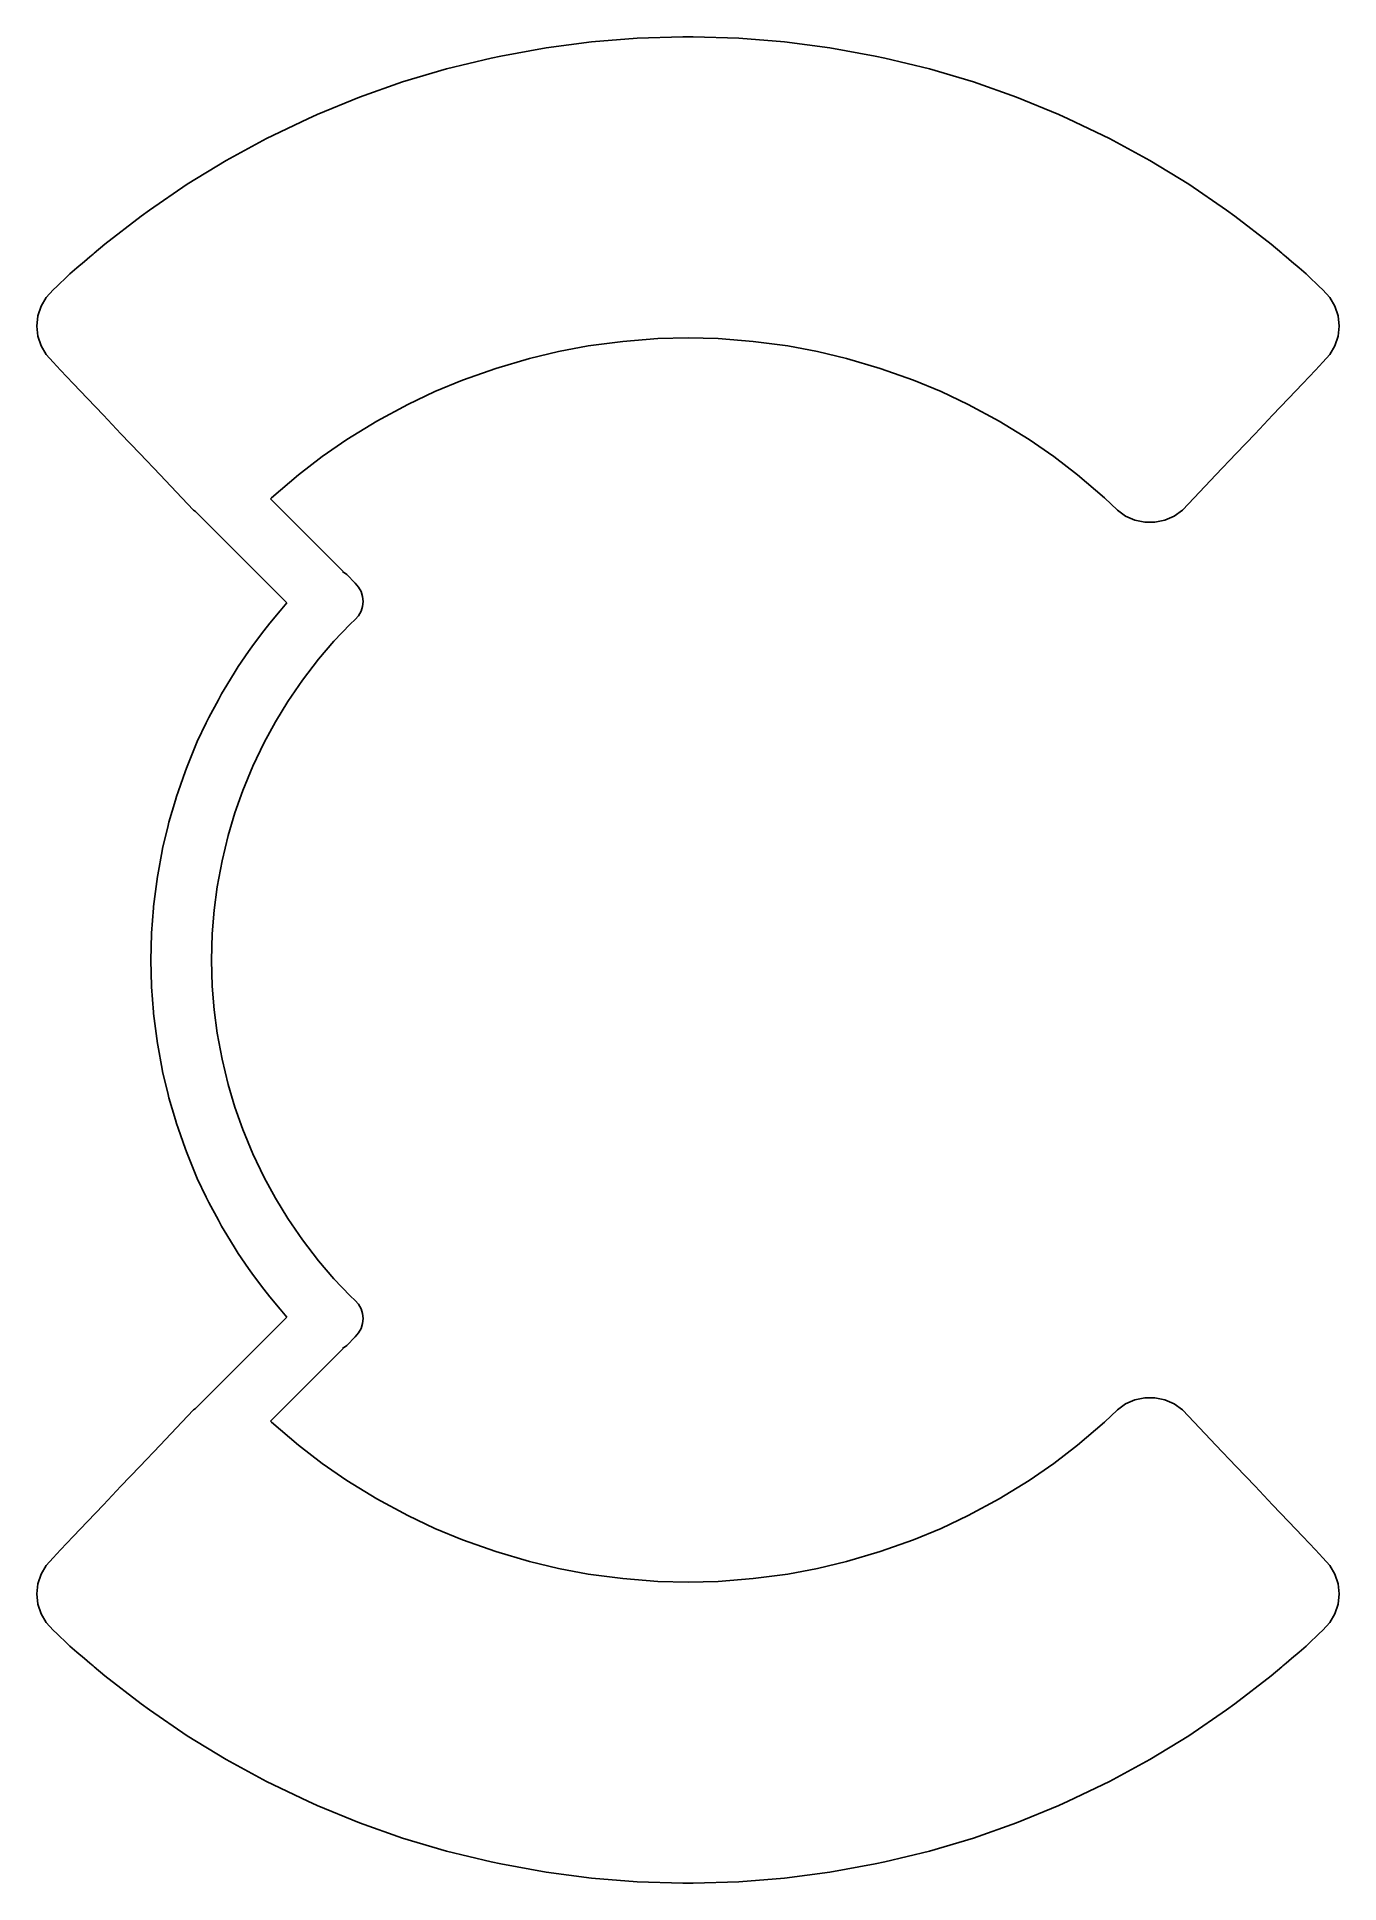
# Model space of a CAD drawing. Header units: metres. Extents: x -26.8 to 26.8, y -38 to 38.
import ezdxf

# ---------------------------------------------------------------- set-up
doc = ezdxf.new("R2010")
doc.units = ezdxf.units.M

msp = doc.modelspace()

# ---------------------------------------------------------------- linework, layer by layer
for p, q in [((-0.20906, 37.989), (-2.09315, 37.9397)), ((0.20906, 37.989), (-0.20906, 37.989)), ((2.09315, 37.9397), (0.20906, 37.989)), ((-5.8407, 37.5458), (-7.69388, 37.2024)), ((-3.97208, 37.7918), (-5.8407, 37.5458)), ((-2.09315, 37.9397), (-3.97208, 37.7918)), ((3.97208, 37.7918), (2.09315, 37.9397)), ((5.8407, 37.5458), (3.97208, 37.7918)), ((7.69388, 37.2024), (5.8407, 37.5458)), ((-9.93552, 36.6754), (-11.7426, 36.1401)), ((-8.10285, 37.1154), (-9.93552, 36.6754)), ((-7.69388, 37.2024), (-8.10285, 37.1154)), ((8.10285, 37.1154), (7.69388, 37.2024)), ((9.93552, 36.6754), (8.10285, 37.1154)), ((11.7426, 36.1401), (9.93552, 36.6754)), ((-11.7426, 36.1401), (-13.5193, 35.511)), ((13.5193, 35.511), (11.7426, 36.1401)), ((-13.5193, 35.511), (-15.2606, 34.7897)), ((15.2606, 34.7897), (13.5193, 35.511)), ((-15.6425, 34.6197), (-17.3437, 33.8083)), ((-15.2606, 34.7897), (-15.6425, 34.6197)), ((15.6425, 34.6197), (15.2606, 34.7897)), ((17.3437, 33.8083), (15.6425, 34.6197)), ((-17.3437, 33.8083), (-19, 32.909)), ((19, 32.909), (17.3437, 33.8083)), ((-19, 32.909), (-20.607, 31.9242)), ((20.607, 31.9242), (19, 32.909)), ((-20.607, 31.9242), (-22.1603, 30.8567)), ((22.1603, 30.8567), (20.607, 31.9242)), ((-22.4985, 30.6109), (-23.9938, 29.4635)), ((-22.1603, 30.8567), (-22.4985, 30.6109)), ((22.4985, 30.6109), (22.1603, 30.8567)), ((23.9938, 29.4635), (22.4985, 30.6109)), ((-24.6125, 28.9351), (-24.8334, 28.7465)), ((-24.4798, 29.0485), (-24.6125, 28.9351)), ((-24.4355, 29.0863), (-24.4798, 29.0485)), ((-23.9938, 29.4635), (-24.4355, 29.0863)), ((24.4355, 29.0863), (23.9938, 29.4635)), ((24.4798, 29.0485), (24.4355, 29.0863)), ((24.6125, 28.9351), (24.4798, 29.0485)), ((24.8334, 28.7465), (24.6125, 28.9351)), ((-25.5257, 28.1458), (-25.9581, 27.7354)), ((-25.427, 28.2395), (-25.5257, 28.1458)), ((-25.1417, 28.4832), (-25.427, 28.2395)), ((-24.8334, 28.7465), (-25.1417, 28.4832)), ((25.1417, 28.4832), (24.8334, 28.7465)), ((25.427, 28.2395), (25.1417, 28.4832)), ((25.5257, 28.1458), (25.427, 28.2395)), ((25.9581, 27.7354), (25.5257, 28.1458)), ((-26.1247, 27.5773), (-26.4045, 27.2666)), ((-25.9581, 27.7354), (-26.1247, 27.5773)), ((26.1247, 27.5773), (25.9581, 27.7354)), ((26.4045, 27.2666), (26.1247, 27.5773)), ((-26.6136, 26.9045), (-26.7428, 26.5069)), ((-26.4045, 27.2666), (-26.6136, 26.9045)), ((26.6136, 26.9045), (26.4045, 27.2666)), ((26.7428, 26.5069), (26.6136, 26.9045)), ((-26.7428, 26.5069), (-26.7865, 26.091)), ((-26.7865, 26.091), (-26.7428, 25.6752)), ((26.7865, 26.091), (26.7428, 26.5069)), ((26.7428, 25.6752), (26.7865, 26.091)), ((-26.7428, 25.6752), (-26.6136, 25.2776)), ((-26.6136, 25.2776), (-26.4045, 24.9155)), ((-5.32367, 25.0459), (-4.10853, 25.2712)), ((-4.10853, 25.2712), (-2.67593, 25.4598)), ((-2.67593, 25.4598), (-1.23542, 25.5731)), ((-1.23542, 25.5731), (0, 25.6055)), ((0, 25.6055), (1.23542, 25.5731)), ((1.23542, 25.5731), (2.67593, 25.4598)), ((2.67593, 25.4598), (4.10853, 25.2712)), ((4.10853, 25.2712), (5.32367, 25.0459)), ((26.4045, 24.9155), (26.6136, 25.2776)), ((26.6136, 25.2776), (26.7428, 25.6752)), ((-26.4045, 24.9155), (-26.1247, 24.6047)), ((-26.1247, 24.6047), (-25.8167, 24.2805)), ((-9.27292, 23.8647), (-7.91084, 24.347)), ((-7.91084, 24.347), (-6.52537, 24.7574)), ((-6.52537, 24.7574), (-5.32367, 25.0459)), ((5.32367, 25.0459), (6.52537, 24.7574)), ((6.52537, 24.7574), (7.91084, 24.347)), ((7.91084, 24.347), (9.27292, 23.8647)), ((25.8167, 24.2805), (26.1247, 24.6047)), ((26.1247, 24.6047), (26.4045, 24.9155)), ((-25.8167, 24.2805), (-25.2914, 23.7276)), ((-25.2914, 23.7276), (-24.7005, 23.1055)), ((-10.4147, 23.3918), (-9.27292, 23.8647)), ((9.27292, 23.8647), (10.4147, 23.3918)), ((24.7005, 23.1055), (25.2914, 23.7276)), ((25.2914, 23.7276), (25.8167, 24.2805)), ((-24.7005, 23.1055), (-24.0454, 22.416)), ((-12.8, 22.1702), (-11.5301, 22.8597)), ((-11.5301, 22.8597), (-10.4147, 23.3918)), ((10.4147, 23.3918), (11.5301, 22.8597)), ((11.5301, 22.8597), (12.8, 22.1702)), ((24.0454, 22.416), (24.7005, 23.1055)), ((-24.0454, 22.416), (-23.3282, 21.661)), ((-14.032, 21.4153), (-12.8, 22.1702)), ((12.8, 22.1702), (14.032, 21.4153)), ((23.3282, 21.661), (24.0454, 22.416)), ((-23.3282, 21.661), (-22.5507, 20.8426)), ((-15.0505, 20.7153), (-14.032, 21.4153)), ((14.032, 21.4153), (15.0505, 20.7153)), ((22.5507, 20.8426), (23.3282, 21.661)), ((-22.5507, 20.8426), (-21.715, 19.9629)), ((-16.031, 19.9629), (-15.0505, 20.7153)), ((15.0505, 20.7153), (16.031, 19.9629)), ((21.715, 19.9629), (22.5507, 20.8426)), ((-21.715, 19.9629), (-20.8235, 19.0245)), ((-17.1297, 19.0245), (-16.031, 19.9629)), ((16.031, 19.9629), (17.1297, 19.0245)), ((20.8235, 19.0245), (21.715, 19.9629)), ((-20.8235, 19.0245), (-20.3412, 18.5168)), ((-17.1768, 18.9799), (-17.1297, 19.0245)), ((17.1297, 19.0245), (17.6647, 18.5168)), ((20.3412, 18.5168), (20.8235, 19.0245)), ((-20.3412, 18.5168), (-20.2635, 18.4603)), ((-20.2635, 18.4603), (-16.4987, 14.6956)), ((-14.1952, 15.9983), (-17.1768, 18.9799)), ((17.6647, 18.5168), (18.003, 18.2711)), ((18.003, 18.2711), (18.3849, 18.101)), ((19.621, 18.101), (20.003, 18.2711)), ((20.003, 18.2711), (20.3412, 18.5168)), ((18.3849, 18.101), (18.7939, 18.0141)), ((18.7939, 18.0141), (19.212, 18.0141)), ((19.212, 18.0141), (19.621, 18.101)), ((-14.2113, 15.9822), (-14.1952, 15.9983)), ((-14.0432, 15.8601), (-14.2113, 15.9822)), ((-13.6946, 15.5019), (-14.0432, 15.8601)), ((-13.5547, 15.3465), (-13.6946, 15.5019)), ((-13.4502, 15.1655), (-13.5547, 15.3465)), ((-16.4987, 14.6956), (-16.7751, 14.3719)), ((-13.3856, 14.9666), (-13.4502, 15.1655)), ((-13.4502, 14.352), (-13.3856, 14.5508)), ((-13.3637, 14.7587), (-13.3856, 14.9666)), ((-13.3856, 14.5508), (-13.3637, 14.7587)), ((-17.2068, 13.8664), (-17.4482, 13.5518)), ((-16.7751, 14.3719), (-17.2068, 13.8664)), ((-14.5677, 13.1168), (-13.8973, 13.8233)), ((-13.8973, 13.8233), (-13.6946, 14.0156)), ((-13.6946, 14.0156), (-13.5547, 14.1709)), ((-13.5547, 14.1709), (-13.4502, 14.352)), ((-17.8793, 12.9901), (-18.0813, 12.6962)), ((-17.4482, 13.5518), (-17.8793, 12.9901)), ((-15.2002, 12.3762), (-14.5677, 13.1168)), ((-18.0813, 12.6962), (-18.505, 12.0797)), ((-15.8567, 11.5206), (-15.2002, 12.3762)), ((-18.6718, 11.8073), (-19.0822, 11.1378)), ((-18.505, 12.0797), (-18.6718, 11.8073)), ((-16.4676, 10.6318), (-15.8567, 11.5206)), ((-19.3224, 10.7067), (-19.7138, 9.98594)), ((-19.1867, 10.9567), (-19.3224, 10.7067)), ((-19.0822, 11.1378), (-19.1867, 10.9567)), ((-19.7138, 9.98594), (-19.8221, 9.75894)), ((-16.9765, 9.80137), (-16.4676, 10.6318)), ((-19.8221, 9.75894), (-20.1894, 8.98888)), ((-17.4412, 8.94547), (-16.9765, 9.80137)), ((-20.2736, 8.78551), (-20.6121, 7.9683)), ((-20.1894, 8.98888), (-20.2736, 8.78551)), ((-17.9055, 7.97204), (-17.4412, 8.94547)), ((-20.6755, 7.78912), (-20.9808, 6.92699)), ((-20.6121, 7.9683), (-20.6755, 7.78912)), ((-18.3182, 6.97564), (-17.9055, 7.97204)), ((-20.9808, 6.92699), (-21.0454, 6.72817)), ((-18.6433, 6.05759), (-18.3182, 6.97564)), ((-21.0912, 6.57366), (-21.3592, 5.66899)), ((-21.0454, 6.72817), (-21.0912, 6.57366)), ((-21.3903, 5.53958), (-21.6171, 4.59485)), ((-21.3592, 5.66899), (-21.3903, 5.53958)), ((-18.9199, 5.12376), (-18.6433, 6.05759)), ((-21.6171, 4.59485), (-21.6363, 4.49089)), ((-19.1717, 4.07507), (-18.9199, 5.12376)), ((-21.6363, 4.49089), (-21.8184, 3.50868)), ((-19.3682, 3.01464), (-19.1717, 4.07507)), ((-21.8287, 3.43046), (-21.9626, 2.41346)), ((-21.8184, 3.50868), (-21.8287, 3.43046)), ((-21.9626, 2.41346), (-21.9844, 2.20555)), ((-19.4954, 2.04905), (-19.3682, 3.01464)), ((-21.9885, 2.15329), (-22.0711, 1.10429)), ((-21.9844, 2.20555), (-21.9885, 2.15329)), ((-19.5718, 1.07812), (-19.4954, 2.04905)), ((-22.0718, 1.07812), (-22.1, 0)), ((-22.0711, 1.10429), (-22.0718, 1.07812)), ((-19.6, 0), (-19.5718, 1.07812)), ((-22.1, 0), (-22.0718, -1.07812)), ((-19.5718, -1.07812), (-19.6, 0)), ((-22.0718, -1.07812), (-22.0711, -1.10429)), ((-22.0711, -1.10429), (-21.9885, -2.15329)), ((-19.4954, -2.04905), (-19.5718, -1.07812)), ((-21.9885, -2.15329), (-21.9844, -2.20555)), ((-21.9844, -2.20555), (-21.9626, -2.41346)), ((-19.3682, -3.01464), (-19.4954, -2.04905)), ((-21.9626, -2.41346), (-21.8287, -3.43046)), ((-19.1717, -4.07507), (-19.3682, -3.01464)), ((-21.8287, -3.43046), (-21.8184, -3.50868)), ((-21.8184, -3.50868), (-21.6363, -4.49089)), ((-21.6363, -4.49089), (-21.6171, -4.59485)), ((-18.9199, -5.12376), (-19.1717, -4.07507)), ((-21.6171, -4.59485), (-21.3903, -5.53958)), ((-18.6433, -6.05759), (-18.9199, -5.12376)), ((-21.3903, -5.53958), (-21.3592, -5.66899)), ((-21.3592, -5.66899), (-21.0912, -6.57366)), ((-18.3182, -6.97564), (-18.6433, -6.05759)), ((-21.0912, -6.57366), (-21.0454, -6.72817)), ((-21.0454, -6.72817), (-20.9808, -6.92699)), ((-20.9808, -6.92699), (-20.6755, -7.78912)), ((-17.9055, -7.97204), (-18.3182, -6.97564)), ((-20.6755, -7.78912), (-20.6121, -7.9683)), ((-20.6121, -7.9683), (-20.2736, -8.78551)), ((-17.4412, -8.94547), (-17.9055, -7.97204)), ((-20.2736, -8.78551), (-20.1894, -8.98888)), ((-20.1894, -8.98888), (-19.8221, -9.75894)), ((-16.9765, -9.80137), (-17.4412, -8.94547)), ((-19.8221, -9.75894), (-19.7138, -9.98594)), ((-16.4676, -10.6318), (-16.9765, -9.80137)), ((-19.7138, -9.98594), (-19.3224, -10.7067)), ((-15.8567, -11.5206), (-16.4676, -10.6318)), ((-19.3224, -10.7067), (-19.1867, -10.9567)), ((-19.1867, -10.9567), (-19.0822, -11.1378)), ((-19.0822, -11.1378), (-18.6718, -11.8073)), ((-18.6718, -11.8073), (-18.505, -12.0797)), ((-18.505, -12.0797), (-18.0813, -12.6962)), ((-15.2002, -12.3762), (-15.8567, -11.5206)), ((-18.0813, -12.6962), (-17.8793, -12.9901)), ((-14.5677, -13.1168), (-15.2002, -12.3762)), ((-17.8793, -12.9901), (-17.4482, -13.5518)), ((-17.4482, -13.5518), (-17.2068, -13.8664)), ((-13.8973, -13.8233), (-14.5677, -13.1168)), ((-17.2068, -13.8664), (-16.7751, -14.3719)), ((-16.7751, -14.3719), (-16.4987, -14.6956)), ((-13.6946, -14.0156), (-13.8973, -13.8233)), ((-13.5547, -14.1709), (-13.6946, -14.0156)), ((-13.4502, -14.352), (-13.5547, -14.1709)), ((-13.3856, -14.5508), (-13.4502, -14.352)), ((-16.4987, -14.6956), (-20.2635, -18.4603)), ((-13.5547, -15.3465), (-13.4502, -15.1655)), ((-13.4502, -15.1655), (-13.3856, -14.9666)), ((-13.3637, -14.7587), (-13.3856, -14.5508)), ((-13.3856, -14.9666), (-13.3637, -14.7587)), ((-14.2113, -15.9822), (-14.0432, -15.8601)), ((-14.0432, -15.8601), (-13.6946, -15.5019)), ((-13.6946, -15.5019), (-13.5547, -15.3465)), ((-17.1768, -18.9799), (-14.1952, -15.9983)), ((-14.1952, -15.9983), (-14.2113, -15.9822)), ((18.3849, -18.101), (18.003, -18.2711)), ((18.7939, -18.0141), (18.3849, -18.101)), ((19.212, -18.0141), (18.7939, -18.0141)), ((19.621, -18.101), (19.212, -18.0141)), ((20.003, -18.2711), (19.621, -18.101)), ((-20.3412, -18.5168), (-20.8235, -19.0245)), ((-20.2635, -18.4603), (-20.3412, -18.5168)), ((-17.1297, -19.0245), (-17.1768, -18.9799)), ((17.6647, -18.5168), (17.1297, -19.0245)), ((18.003, -18.2711), (17.6647, -18.5168)), ((20.3412, -18.5168), (20.003, -18.2711)), ((20.8235, -19.0245), (20.3412, -18.5168)), ((-20.8235, -19.0245), (-21.715, -19.9629)), ((-16.031, -19.9629), (-17.1297, -19.0245)), ((17.1297, -19.0245), (16.031, -19.9629)), ((21.715, -19.9629), (20.8235, -19.0245)), ((-21.715, -19.9629), (-22.5507, -20.8426)), ((-15.0505, -20.7153), (-16.031, -19.9629)), ((16.031, -19.9629), (15.0505, -20.7153)), ((22.5507, -20.8426), (21.715, -19.9629)), ((-22.5507, -20.8426), (-23.3282, -21.661)), ((-14.032, -21.4153), (-15.0505, -20.7153)), ((15.0505, -20.7153), (14.032, -21.4153)), ((23.3282, -21.661), (22.5507, -20.8426)), ((-23.3282, -21.661), (-24.0454, -22.416)), ((-12.8, -22.1702), (-14.032, -21.4153)), ((14.032, -21.4153), (12.8, -22.1702)), ((24.0454, -22.416), (23.3282, -21.661)), ((-24.0454, -22.416), (-24.7005, -23.1055)), ((-11.5301, -22.8597), (-12.8, -22.1702)), ((12.8, -22.1702), (11.5301, -22.8597)), ((24.7005, -23.1055), (24.0454, -22.416)), ((-24.7005, -23.1055), (-25.2914, -23.7276)), ((-10.4147, -23.3918), (-11.5301, -22.8597)), ((-9.27292, -23.8647), (-10.4147, -23.3918)), ((10.4147, -23.3918), (9.27292, -23.8647)), ((11.5301, -22.8597), (10.4147, -23.3918)), ((25.2914, -23.7276), (24.7005, -23.1055)), ((-25.8167, -24.2805), (-26.1247, -24.6047)), ((-25.2914, -23.7276), (-25.8167, -24.2805)), ((-7.91084, -24.347), (-9.27292, -23.8647)), ((9.27292, -23.8647), (7.91084, -24.347)), ((25.8167, -24.2805), (25.2914, -23.7276)), ((26.1247, -24.6047), (25.8167, -24.2805)), ((-26.4045, -24.9155), (-26.6136, -25.2776)), ((-26.1247, -24.6047), (-26.4045, -24.9155)), ((-6.52537, -24.7574), (-7.91084, -24.347)), ((-5.32367, -25.0459), (-6.52537, -24.7574)), ((-4.10853, -25.2712), (-5.32367, -25.0459)), ((5.32367, -25.0459), (4.10853, -25.2712)), ((6.52537, -24.7574), (5.32367, -25.0459)), ((7.91084, -24.347), (6.52537, -24.7574)), ((26.4045, -24.9155), (26.1247, -24.6047)), ((26.6136, -25.2776), (26.4045, -24.9155)), ((-26.7428, -25.6752), (-26.7865, -26.091)), ((-26.6136, -25.2776), (-26.7428, -25.6752)), ((-2.67593, -25.4598), (-4.10853, -25.2712)), ((-1.23542, -25.5731), (-2.67593, -25.4598)), ((0, -25.6055), (-1.23542, -25.5731)), ((1.23542, -25.5731), (0, -25.6055)), ((2.67593, -25.4598), (1.23542, -25.5731)), ((4.10853, -25.2712), (2.67593, -25.4598)), ((26.7428, -25.6752), (26.6136, -25.2776)), ((26.7865, -26.091), (26.7428, -25.6752)), ((-26.7865, -26.091), (-26.7428, -26.5069)), ((-26.7428, -26.5069), (-26.6136, -26.9045)), ((26.6136, -26.9045), (26.7428, -26.5069)), ((26.7428, -26.5069), (26.7865, -26.091)), ((-26.6136, -26.9045), (-26.4045, -27.2666)), ((-26.4045, -27.2666), (-26.1247, -27.5773)), ((26.1247, -27.5773), (26.4045, -27.2666)), ((26.4045, -27.2666), (26.6136, -26.9045)), ((-26.1247, -27.5773), (-25.9581, -27.7354)), ((-25.9581, -27.7354), (-25.5257, -28.1458)), ((25.5257, -28.1458), (25.9581, -27.7354)), ((25.9581, -27.7354), (26.1247, -27.5773)), ((-25.5257, -28.1458), (-25.427, -28.2395)), ((-25.427, -28.2395), (-25.1417, -28.4832)), ((-25.1417, -28.4832), (-24.8334, -28.7465)), ((-24.8334, -28.7465), (-24.6125, -28.9351)), ((24.6125, -28.9351), (24.8334, -28.7465)), ((24.8334, -28.7465), (25.1417, -28.4832)), ((25.1417, -28.4832), (25.427, -28.2395)), ((25.427, -28.2395), (25.5257, -28.1458)), ((-24.6125, -28.9351), (-24.4798, -29.0485)), ((-24.4798, -29.0485), (-24.4355, -29.0863)), ((-24.4355, -29.0863), (-23.9938, -29.4635)), ((-23.9938, -29.4635), (-22.4985, -30.6109)), ((22.4985, -30.6109), (23.9938, -29.4635)), ((23.9938, -29.4635), (24.4355, -29.0863)), ((24.4355, -29.0863), (24.4798, -29.0485)), ((24.4798, -29.0485), (24.6125, -28.9351)), ((-22.4985, -30.6109), (-22.1603, -30.8567)), ((-22.1603, -30.8567), (-20.607, -31.9242)), ((20.607, -31.9242), (22.1603, -30.8567)), ((22.1603, -30.8567), (22.4985, -30.6109)), ((-20.607, -31.9242), (-19, -32.909)), ((19, -32.909), (20.607, -31.9242)), ((-19, -32.909), (-17.3437, -33.8083)), ((17.3437, -33.8083), (19, -32.909)), ((-17.3437, -33.8083), (-15.6425, -34.6197)), ((15.6425, -34.6197), (17.3437, -33.8083)), ((-15.6425, -34.6197), (-15.2606, -34.7897)), ((-15.2606, -34.7897), (-13.5193, -35.511)), ((13.5193, -35.511), (15.2606, -34.7897)), ((15.2606, -34.7897), (15.6425, -34.6197)), ((-13.5193, -35.511), (-11.7426, -36.1401)), ((11.7426, -36.1401), (13.5193, -35.511)), ((-11.7426, -36.1401), (-9.93552, -36.6754)), ((9.93552, -36.6754), (11.7426, -36.1401)), ((-9.93552, -36.6754), (-8.10285, -37.1154)), ((-8.10285, -37.1154), (-7.69388, -37.2024)), ((-7.69388, -37.2024), (-5.8407, -37.5458)), ((5.8407, -37.5458), (7.69388, -37.2024)), ((7.69388, -37.2024), (8.10285, -37.1154)), ((8.10285, -37.1154), (9.93552, -36.6754)), ((-5.8407, -37.5458), (-3.97208, -37.7918)), ((-3.97208, -37.7918), (-2.09315, -37.9397)), ((-2.09315, -37.9397), (-0.20906, -37.989)), ((-0.20906, -37.989), (0.20906, -37.989)), ((0.20906, -37.989), (2.09315, -37.9397)), ((2.09315, -37.9397), (3.97208, -37.7918)), ((3.97208, -37.7918), (5.8407, -37.5458))]:
    msp.add_line(p, q)

doc.saveas('drawing.dxf')
